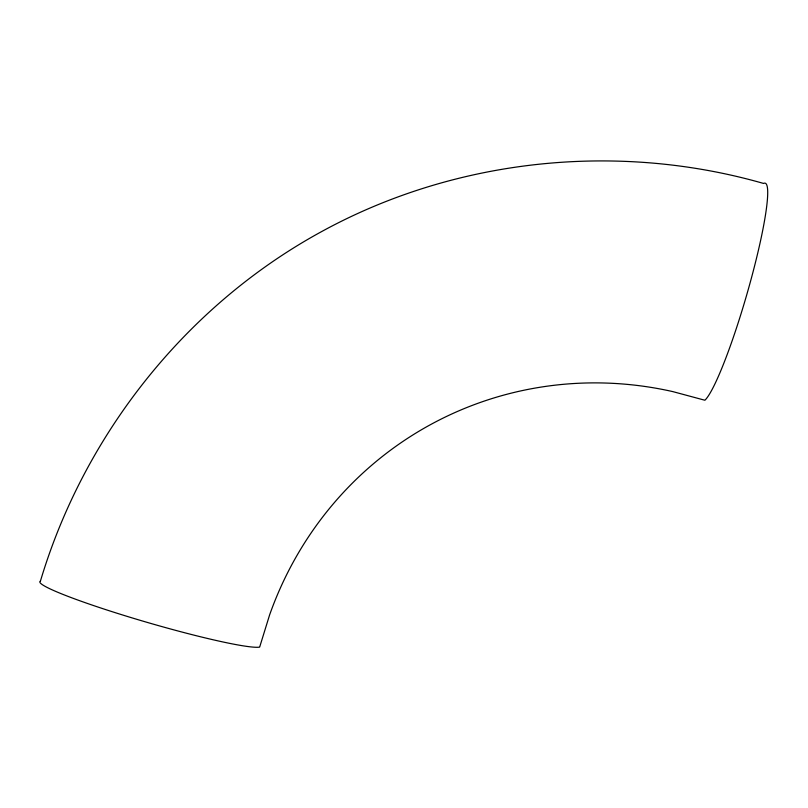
<?xml version="1.0" encoding="UTF-8"?>
<svg xmlns="http://www.w3.org/2000/svg" width="808" height="808" viewBox="0 0 808 808"><rect width="100%" height="100%" fill="white"/><g stroke="black" fill="none" stroke-linecap="round" stroke-linejoin="round"><path stroke-width="1.21" d="M40.4 581.194C84.315 433.916 186.81 304.899 322.069 231.341C455.581 158.338 617.504 141.602 763.58 183.446A113.696 13.413 -73.8 0 1 750.945 279.77A113.696 13.413 -73.8 0 1 704.899 400.243L672.801 391.607A370.165 355.126 63.4 0 0 269.609 614.918L259.651 647.117A115.322 9.09 16.2 0 1 135.946 619.059A115.322 9.09 16.2 0 1 40.35 581.184"/></g></svg>
